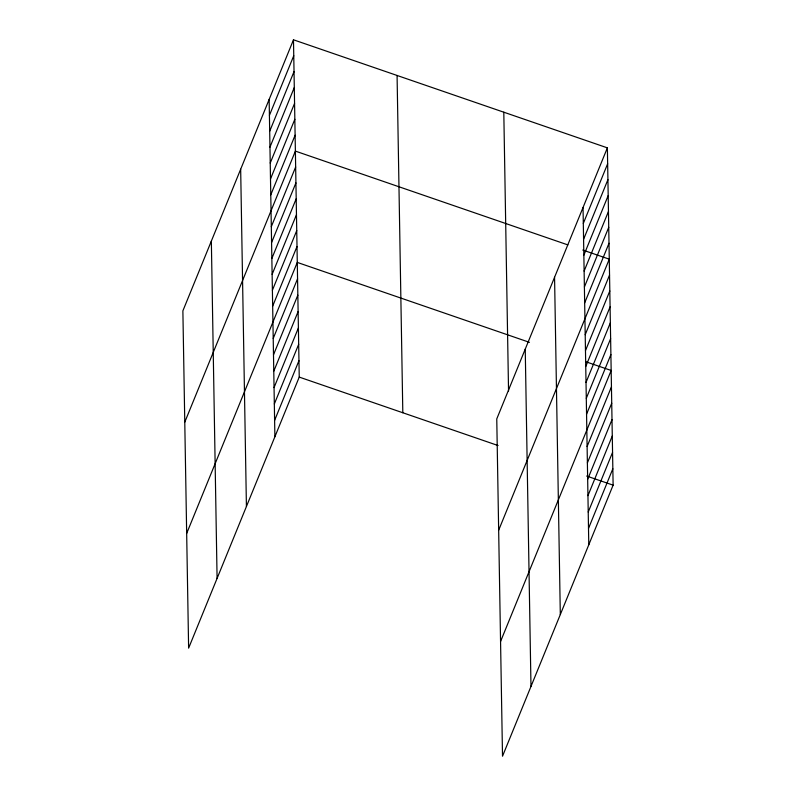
<?xml version="1.0" encoding="UTF-8"?>
<svg xmlns="http://www.w3.org/2000/svg" width="796" height="796" viewBox="0 0 796 796"><rect width="100%" height="100%" fill="white"/><g stroke="black" fill="none" stroke-linecap="round" stroke-linejoin="round"><path stroke-width="1.19" d="M293.485 39.8L182.881 310.848L188.622 648.143L299.236 377.095L293.485 39.8L607.378 147.857L613.119 485.152L502.515 756.2L496.764 418.905L607.378 147.857M269.416 115.36L293.764 55.7M269.685 131.26L294.032 71.6M269.953 147.161L294.301 87.5M270.222 163.061L294.57 103.4M270.501 178.961L294.838 119.3M270.769 194.861L295.117 135.211M184.771 422.159L295.386 151.111L567.846 244.899M271.307 226.671L295.654 167.011M271.575 242.571L295.923 182.911M271.854 258.471L296.192 198.811M272.123 274.371L296.47 214.711M272.391 290.271L296.739 230.611M272.66 306.171L297.007 246.511M186.662 533.459L297.276 262.411L529.459 342.34M273.207 338.459L297.555 278.799M273.486 354.837L297.833 295.177M273.774 371.225L298.112 311.564M274.053 387.602L298.391 327.942M274.331 403.99L298.669 344.33M274.61 420.368L298.948 360.707M583.309 223.417L607.656 163.757M583.577 239.317L607.925 179.657M583.846 255.218L608.194 195.557M584.115 271.118L608.462 211.457M584.393 287.018L608.731 227.357M584.662 302.918L609.01 243.258M498.664 530.216L609.278 259.168L582.801 250.053M585.199 334.718L609.547 275.068M585.468 350.628L609.816 290.968M585.747 366.528L610.084 306.868M586.015 382.428L610.363 322.768M586.284 398.328L610.632 338.668M586.553 414.228L610.9 354.568M500.555 641.516L611.169 370.468L585.846 361.752M587.1 446.516L611.447 386.856M587.378 462.894L611.726 403.234M587.667 479.282L612.005 419.621M587.945 495.659L612.283 435.999M588.224 512.047L612.562 452.387M588.503 528.425L612.84 468.764M299.236 377.095L498.067 445.541M586.652 476.038L613.119 485.152M583.04 207.517L588.781 544.812M554.563 277.277L560.314 614.572M525.241 349.145L530.982 686.441M503.798 112.196L508.545 390.985M397.075 75.461L402.816 412.756M269.147 99.46L274.889 436.755M240.671 169.22L246.422 506.515M211.348 241.089L217.089 578.384"/></g></svg>
